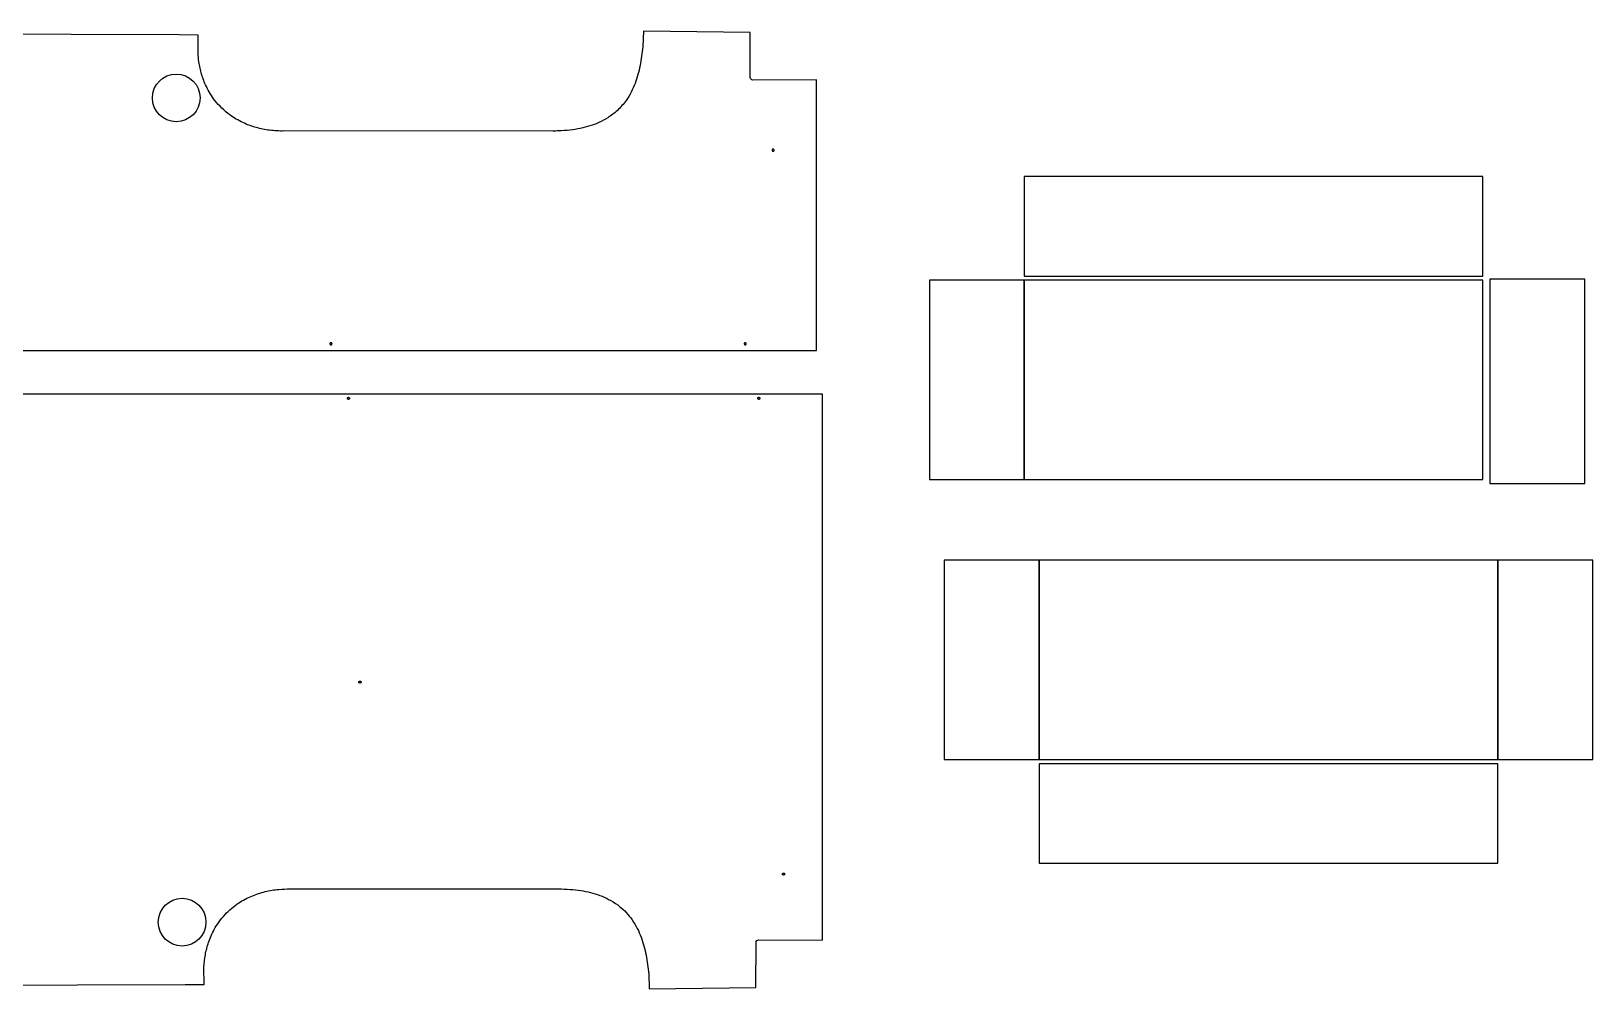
# Model space of a CAD drawing. Extents: x -607 to 5574, y -5846 to 855.
# Drawn here: x 1901 to 4880, y -3847 to -2020 of the extents above; entities that cross this region are included whole.
import ezdxf

# ---------------------------------------------------------------- set-up
doc = ezdxf.new("R2010")
doc.units = 0
doc.layers.add('Default_Layer', color=1, linetype='CONTINUOUS')

msp = doc.modelspace()

# ---------------------------------------------------------------- linework, layer by layer
at = {"layer": 'Default_Layer'}
for points in [[(971.2, -2629.5), (3399.5, -2629.5), (3399.4, -2113.3), (3277.8, -2113.4, -0.4044), (3272.8, -2108.8), (3272.5, -2022.6), (3069.1, -2020.3), (3067.9, -2050.1, -0.0094), (3065.7, -2068.1, -0.0142), (3062.7, -2085.9, -0.0185), (3058.6, -2103.1, -0.0232), (3053.1, -2119.9, -0.0284), (3045.8, -2136.3, -0.0349), (3035.9, -2152.5, -0.0509), (3019.5, -2171.3, -0.0473), (3000.9, -2185.5, -0.0347), (2984.2, -2194.5, -0.0291), (2967, -2201, -0.0255), (2948.7, -2205.8, -0.0223), (2928.9, -2208.9, -0.0197), (2907.4, -2210.6, -0.009), (2896, -2210.8), (2383.4, -2210.7, -0.036), (2356, -2209.3, -0.0376), (2330.2, -2204.1, -0.042), (2304.8, -2194.6, -0.0473), (2280.3, -2180.1, -0.0701), (2251.6, -2152.2, -0.0532), (2235.3, -2125.8, -0.0408), (2226.2, -2102.1, -0.0351), (2221.2, -2078.8, -0.023), (2219.5, -2061.6), (2219.7, -2027.6), (2183.7, -2027.5), (1152.7, -2024.2, -0.0192)], [(1163.8, -3842.6), (2194.8, -3839.3), (2230.9, -3839.2), (2230.7, -3806, -0.0323), (2233.4, -3782.3, -0.0367), (2239.6, -3758.8, -0.0435), (2250.2, -3734.5, -0.0617), (2271, -3705.8, -0.0596), (2297.3, -3683.5, -0.0459), (2322, -3670.3, -0.0407), (2347.4, -3661.9, -0.0376), (2373.9, -3657.6, -0.0268), (2394.6, -3656.9), (2907.2, -3656.8, -0.0181), (2929.1, -3657.6, -0.0206), (2949.4, -3659.9, -0.0231), (2968.1, -3663.7, -0.0268), (2985.8, -3669.2, -0.0314), (3002.7, -3676.7, -0.039), (3020, -3687.4, -0.0724), (3044.9, -3712.1, -0.0365), (3055.4, -3728.4, -0.0291), (3063, -3744.5, -0.0242), (3068.8, -3761.3, -0.0195), (3073.2, -3778.6, -0.0151), (3076.5, -3796.5, -0.0102), (3078.7, -3814.3, -0.0013), (3079.1, -3817.5), (3080.2, -3847.3), (3283.7, -3845), (3284, -3758.8, -0.4044), (3289, -3754.2), (3410.6, -3754.3), (3410.6, -2712.6), (982.4, -2712.6)]]:
    msp.add_lwpolyline(points, format="xyb", dxfattribs=at)
for points in [[(2132.4, -2147.5, -0.414211), (2177.9, -2102, -0.414211), (2223.4, -2147.5, -0.41421), (2177.9, -2193, -0.41421), (2132.4, -2147.5)], [(2143.6, -3720.2, -0.414211), (2189.1, -3674.7, -0.414211), (2234.6, -3720.2, -0.41421), (2189.1, -3765.7, -0.41421), (2143.6, -3720.2)]]:
    msp.add_lwpolyline(points, format="xyb", close=True, dxfattribs=at)
for points in [[(3318.4, -2247.3), (3318.4, -2247.1), (3318.4, -2246.9), (3318.4, -2246.7), (3318.3, -2246.5), (3318.2, -2246.4), (3318.1, -2246.2), (3318, -2246), (3317.9, -2245.9), (3317.7, -2245.8), (3317.6, -2245.6), (3317.4, -2245.5), (3317.2, -2245.5), (3317, -2245.4), (3316.8, -2245.3), (3316.6, -2245.3), (3316.4, -2245.3), (3316.2, -2245.3), (3316, -2245.3), (3315.8, -2245.4), (3315.7, -2245.5), (3315.5, -2245.5), (3315.3, -2245.6), (3315.2, -2245.8), (3315, -2245.9), (3314.9, -2246), (3314.8, -2246.2), (3314.7, -2246.4), (3314.6, -2246.5), (3314.5, -2246.7), (3314.5, -2246.9), (3314.5, -2247.1), (3314.4, -2247.3), (3314.5, -2247.5), (3314.5, -2247.7), (3314.5, -2247.9), (3314.6, -2248.1), (3314.7, -2248.3), (3314.8, -2248.4), (3314.9, -2248.6), (3315, -2248.7), (3315.2, -2248.8), (3315.3, -2249), (3315.5, -2249.1), (3315.7, -2249.1), (3315.8, -2249.2), (3316, -2249.3), (3316.2, -2249.3), (3316.4, -2249.3), (3316.6, -2249.3), (3316.8, -2249.3), (3317, -2249.2), (3317.2, -2249.1), (3317.4, -2249.1), (3317.6, -2249), (3317.7, -2248.8), (3317.9, -2248.7), (3318, -2248.6), (3318.1, -2248.4), (3318.2, -2248.3), (3318.3, -2248.1), (3318.4, -2247.9), (3318.4, -2247.7), (3318.4, -2247.5), (3318.4, -2247.3)], [(3795.6, -2487.4), (4670.6, -2487.4), (4670.6, -2297.4), (3795.6, -2297.4), (3795.6, -2487.4)], [(3614.6, -2495.5), (3614.6, -2875.5), (3795.6, -2875.5), (3795.6, -2495.5), (3614.6, -2495.5)], [(3795.6, -2875.5), (4670.6, -2875.5), (4670.6, -2495.5), (3795.6, -2495.5), (3795.6, -2875.5)], [(4683.7, -2493.3), (4683.7, -2883.3), (4864.7, -2883.3), (4864.7, -2493.3), (4683.7, -2493.3)], [(2475.1, -2616.6), (2475.1, -2616.4), (2475, -2616.2), (2475, -2616), (2474.9, -2615.8), (2474.8, -2615.7), (2474.7, -2615.5), (2474.6, -2615.3), (2474.5, -2615.2), (2474.4, -2615.1), (2474.2, -2615), (2474, -2614.9), (2473.9, -2614.8), (2473.7, -2614.7), (2473.5, -2614.7), (2473.3, -2614.6), (2473.1, -2614.6), (2472.9, -2614.6), (2472.7, -2614.7), (2472.5, -2614.7), (2472.3, -2614.8), (2472.1, -2614.9), (2472, -2615), (2471.8, -2615.1), (2471.7, -2615.2), (2471.5, -2615.3), (2471.4, -2615.5), (2471.3, -2615.7), (2471.2, -2615.8), (2471.2, -2616), (2471.1, -2616.2), (2471.1, -2616.4), (2471.1, -2616.6), (2471.1, -2616.8), (2471.1, -2617), (2471.2, -2617.2), (2471.2, -2617.4), (2471.3, -2617.6), (2471.4, -2617.7), (2471.5, -2617.9), (2471.7, -2618), (2471.8, -2618.2), (2472, -2618.3), (2472.1, -2618.4), (2472.3, -2618.5), (2472.5, -2618.5), (2472.7, -2618.6), (2472.9, -2618.6), (2473.1, -2618.6), (2473.3, -2618.6), (2473.5, -2618.6), (2473.7, -2618.5), (2473.9, -2618.5), (2474, -2618.4), (2474.2, -2618.3), (2474.4, -2618.2), (2474.5, -2618), (2474.6, -2617.9), (2474.7, -2617.7), (2474.8, -2617.6), (2474.9, -2617.4), (2475, -2617.2), (2475, -2617), (2475.1, -2616.8), (2475.1, -2616.6)], [(3265.4, -2616.6), (3265.4, -2616.4), (3265.4, -2616.2), (3265.3, -2616), (3265.2, -2615.8), (3265.2, -2615.7), (3265.1, -2615.5), (3264.9, -2615.3), (3264.8, -2615.2), (3264.7, -2615.1), (3264.5, -2615), (3264.4, -2614.9), (3264.2, -2614.8), (3264, -2614.7), (3263.8, -2614.7), (3263.6, -2614.6), (3263.4, -2614.6), (3263.2, -2614.6), (3263, -2614.7), (3262.8, -2614.7), (3262.6, -2614.8), (3262.4, -2614.9), (3262.3, -2615), (3262.1, -2615.1), (3262, -2615.2), (3261.9, -2615.3), (3261.7, -2615.5), (3261.6, -2615.7), (3261.6, -2615.8), (3261.5, -2616), (3261.4, -2616.2), (3261.4, -2616.4), (3261.4, -2616.6), (3261.4, -2616.8), (3261.4, -2617), (3261.5, -2617.2), (3261.6, -2617.4), (3261.6, -2617.6), (3261.7, -2617.7), (3261.9, -2617.9), (3262, -2618), (3262.1, -2618.2), (3262.3, -2618.3), (3262.4, -2618.4), (3262.6, -2618.5), (3262.8, -2618.5), (3263, -2618.6), (3263.2, -2618.6), (3263.4, -2618.6), (3263.6, -2618.6), (3263.8, -2618.6), (3264, -2618.5), (3264.2, -2618.5), (3264.4, -2618.4), (3264.5, -2618.3), (3264.7, -2618.2), (3264.8, -2618), (3264.9, -2617.9), (3265.1, -2617.7), (3265.2, -2617.6), (3265.2, -2617.4), (3265.3, -2617.2), (3265.4, -2617), (3265.4, -2616.8), (3265.4, -2616.6)], [(2508.4, -2720.8), (2508.4, -2721), (2508.4, -2721.2), (2508.3, -2721.4), (2508.3, -2721.6), (2508.2, -2721.7), (2508.1, -2721.9), (2508, -2722.1), (2507.8, -2722.2), (2507.7, -2722.3), (2507.5, -2722.5), (2507.4, -2722.6), (2507.2, -2722.6), (2507, -2722.7), (2506.8, -2722.8), (2506.6, -2722.8), (2506.4, -2722.8), (2506.2, -2722.8), (2506, -2722.8), (2505.8, -2722.7), (2505.6, -2722.6), (2505.5, -2722.6), (2505.3, -2722.5), (2505.1, -2722.3), (2505, -2722.2), (2504.9, -2722.1), (2504.8, -2721.9), (2504.7, -2721.7), (2504.6, -2721.6), (2504.5, -2721.4), (2504.5, -2721.2), (2504.4, -2721), (2504.4, -2720.8), (2504.4, -2720.6), (2504.5, -2720.4), (2504.5, -2720.2), (2504.6, -2720), (2504.7, -2719.8), (2504.8, -2719.7), (2504.9, -2719.5), (2505, -2719.4), (2505.1, -2719.3), (2505.3, -2719.1), (2505.5, -2719), (2505.6, -2719), (2505.8, -2718.9), (2506, -2718.8), (2506.2, -2718.8), (2506.4, -2718.8), (2506.6, -2718.8), (2506.8, -2718.8), (2507, -2718.9), (2507.2, -2719), (2507.4, -2719), (2507.5, -2719.1), (2507.7, -2719.3), (2507.8, -2719.4), (2508, -2719.5), (2508.1, -2719.7), (2508.2, -2719.8), (2508.3, -2720), (2508.3, -2720.2), (2508.4, -2720.4), (2508.4, -2720.6), (2508.4, -2720.8)], [(3291.2, -2720.8), (3291.2, -2721), (3291.2, -2721.2), (3291.2, -2721.4), (3291.1, -2721.6), (3291, -2721.7), (3290.9, -2721.9), (3290.8, -2722.1), (3290.7, -2722.2), (3290.5, -2722.3), (3290.4, -2722.5), (3290.2, -2722.6), (3290, -2722.6), (3289.8, -2722.7), (3289.6, -2722.8), (3289.4, -2722.8), (3289.2, -2722.8), (3289, -2722.8), (3288.8, -2722.8), (3288.6, -2722.7), (3288.5, -2722.6), (3288.3, -2722.6), (3288.1, -2722.5), (3288, -2722.3), (3287.8, -2722.2), (3287.7, -2722.1), (3287.6, -2721.9), (3287.5, -2721.7), (3287.4, -2721.6), (3287.3, -2721.4), (3287.3, -2721.2), (3287.3, -2721), (3287.2, -2720.8), (3287.3, -2720.6), (3287.3, -2720.4), (3287.3, -2720.2), (3287.4, -2720), (3287.5, -2719.8), (3287.6, -2719.7), (3287.7, -2719.5), (3287.8, -2719.4), (3288, -2719.3), (3288.1, -2719.1), (3288.3, -2719), (3288.5, -2719), (3288.6, -2718.9), (3288.8, -2718.8), (3289, -2718.8), (3289.2, -2718.8), (3289.4, -2718.8), (3289.6, -2718.8), (3289.8, -2718.9), (3290, -2719), (3290.2, -2719), (3290.4, -2719.1), (3290.5, -2719.3), (3290.7, -2719.4), (3290.8, -2719.5), (3290.9, -2719.7), (3291, -2719.8), (3291.1, -2720), (3291.2, -2720.2), (3291.2, -2720.4), (3291.2, -2720.6), (3291.2, -2720.8)], [(3824.1, -3409.8), (3824.1, -3029.8), (3643.1, -3029.8), (3643.1, -3409.8), (3824.1, -3409.8)], [(4699.1, -3029.8), (3824.1, -3029.8), (3824.1, -3409.8), (4699.1, -3409.8), (4699.1, -3029.8)], [(4880.1, -3409.8), (4880.1, -3029.8), (4699.1, -3029.8), (4699.1, -3409.8), (4880.1, -3409.8)], [(2530.4, -3262.1), (2530.4, -3262.3), (2530.4, -3262.5), (2530.3, -3262.7), (2530.2, -3262.9), (2530.2, -3263.1), (2530.1, -3263.2), (2529.9, -3263.4), (2529.8, -3263.5), (2529.7, -3263.7), (2529.5, -3263.8), (2529.3, -3263.9), (2529.2, -3264), (2529, -3264), (2528.8, -3264.1), (2528.6, -3264.1), (2528.4, -3264.1), (2528.2, -3264.1), (2528, -3264.1), (2527.8, -3264), (2527.6, -3264), (2527.4, -3263.9), (2527.3, -3263.8), (2527.1, -3263.7), (2527, -3263.5), (2526.8, -3263.4), (2526.7, -3263.2), (2526.6, -3263.1), (2526.5, -3262.9), (2526.5, -3262.7), (2526.4, -3262.5), (2526.4, -3262.3), (2526.4, -3262.1), (2526.4, -3261.9), (2526.4, -3261.7), (2526.5, -3261.5), (2526.5, -3261.3), (2526.6, -3261.2), (2526.7, -3261), (2526.8, -3260.8), (2527, -3260.7), (2527.1, -3260.6), (2527.3, -3260.5), (2527.4, -3260.4), (2527.6, -3260.3), (2527.8, -3260.2), (2528, -3260.2), (2528.2, -3260.1), (2528.4, -3260.1), (2528.6, -3260.1), (2528.8, -3260.2), (2529, -3260.2), (2529.2, -3260.3), (2529.3, -3260.4), (2529.5, -3260.5), (2529.7, -3260.6), (2529.8, -3260.7), (2529.9, -3260.8), (2530.1, -3261), (2530.2, -3261.2), (2530.2, -3261.3), (2530.3, -3261.5), (2530.4, -3261.7), (2530.4, -3261.9), (2530.4, -3262.1)], [(4699.1, -3417.9), (3824.1, -3417.9), (3824.1, -3607.9), (4699.1, -3607.9), (4699.1, -3417.9)], [(3338.4, -3628.5), (3338.4, -3628.7), (3338.3, -3628.9), (3338.3, -3629.1), (3338.2, -3629.2), (3338.1, -3629.4), (3338, -3629.6), (3337.9, -3629.7), (3337.8, -3629.9), (3337.7, -3630), (3337.5, -3630.1), (3337.3, -3630.2), (3337.2, -3630.3), (3337, -3630.4), (3336.8, -3630.4), (3336.6, -3630.5), (3336.4, -3630.5), (3336.2, -3630.5), (3336, -3630.4), (3335.8, -3630.4), (3335.6, -3630.3), (3335.4, -3630.2), (3335.3, -3630.1), (3335.1, -3630), (3335, -3629.9), (3334.8, -3629.7), (3334.7, -3629.6), (3334.6, -3629.4), (3334.5, -3629.2), (3334.5, -3629.1), (3334.4, -3628.9), (3334.4, -3628.7), (3334.4, -3628.5), (3334.4, -3628.3), (3334.4, -3628.1), (3334.5, -3627.9), (3334.5, -3627.7), (3334.6, -3627.5), (3334.7, -3627.3), (3334.8, -3627.2), (3335, -3627), (3335.1, -3626.9), (3335.3, -3626.8), (3335.4, -3626.7), (3335.6, -3626.6), (3335.8, -3626.6), (3336, -3626.5), (3336.2, -3626.5), (3336.4, -3626.5), (3336.6, -3626.5), (3336.8, -3626.5), (3337, -3626.6), (3337.2, -3626.6), (3337.3, -3626.7), (3337.5, -3626.8), (3337.7, -3626.9), (3337.8, -3627), (3337.9, -3627.2), (3338, -3627.3), (3338.1, -3627.5), (3338.2, -3627.7), (3338.3, -3627.9), (3338.3, -3628.1), (3338.4, -3628.3), (3338.4, -3628.5)]]:
    msp.add_lwpolyline(points, close=True, dxfattribs=at)

doc.saveas('drawing.dxf')
